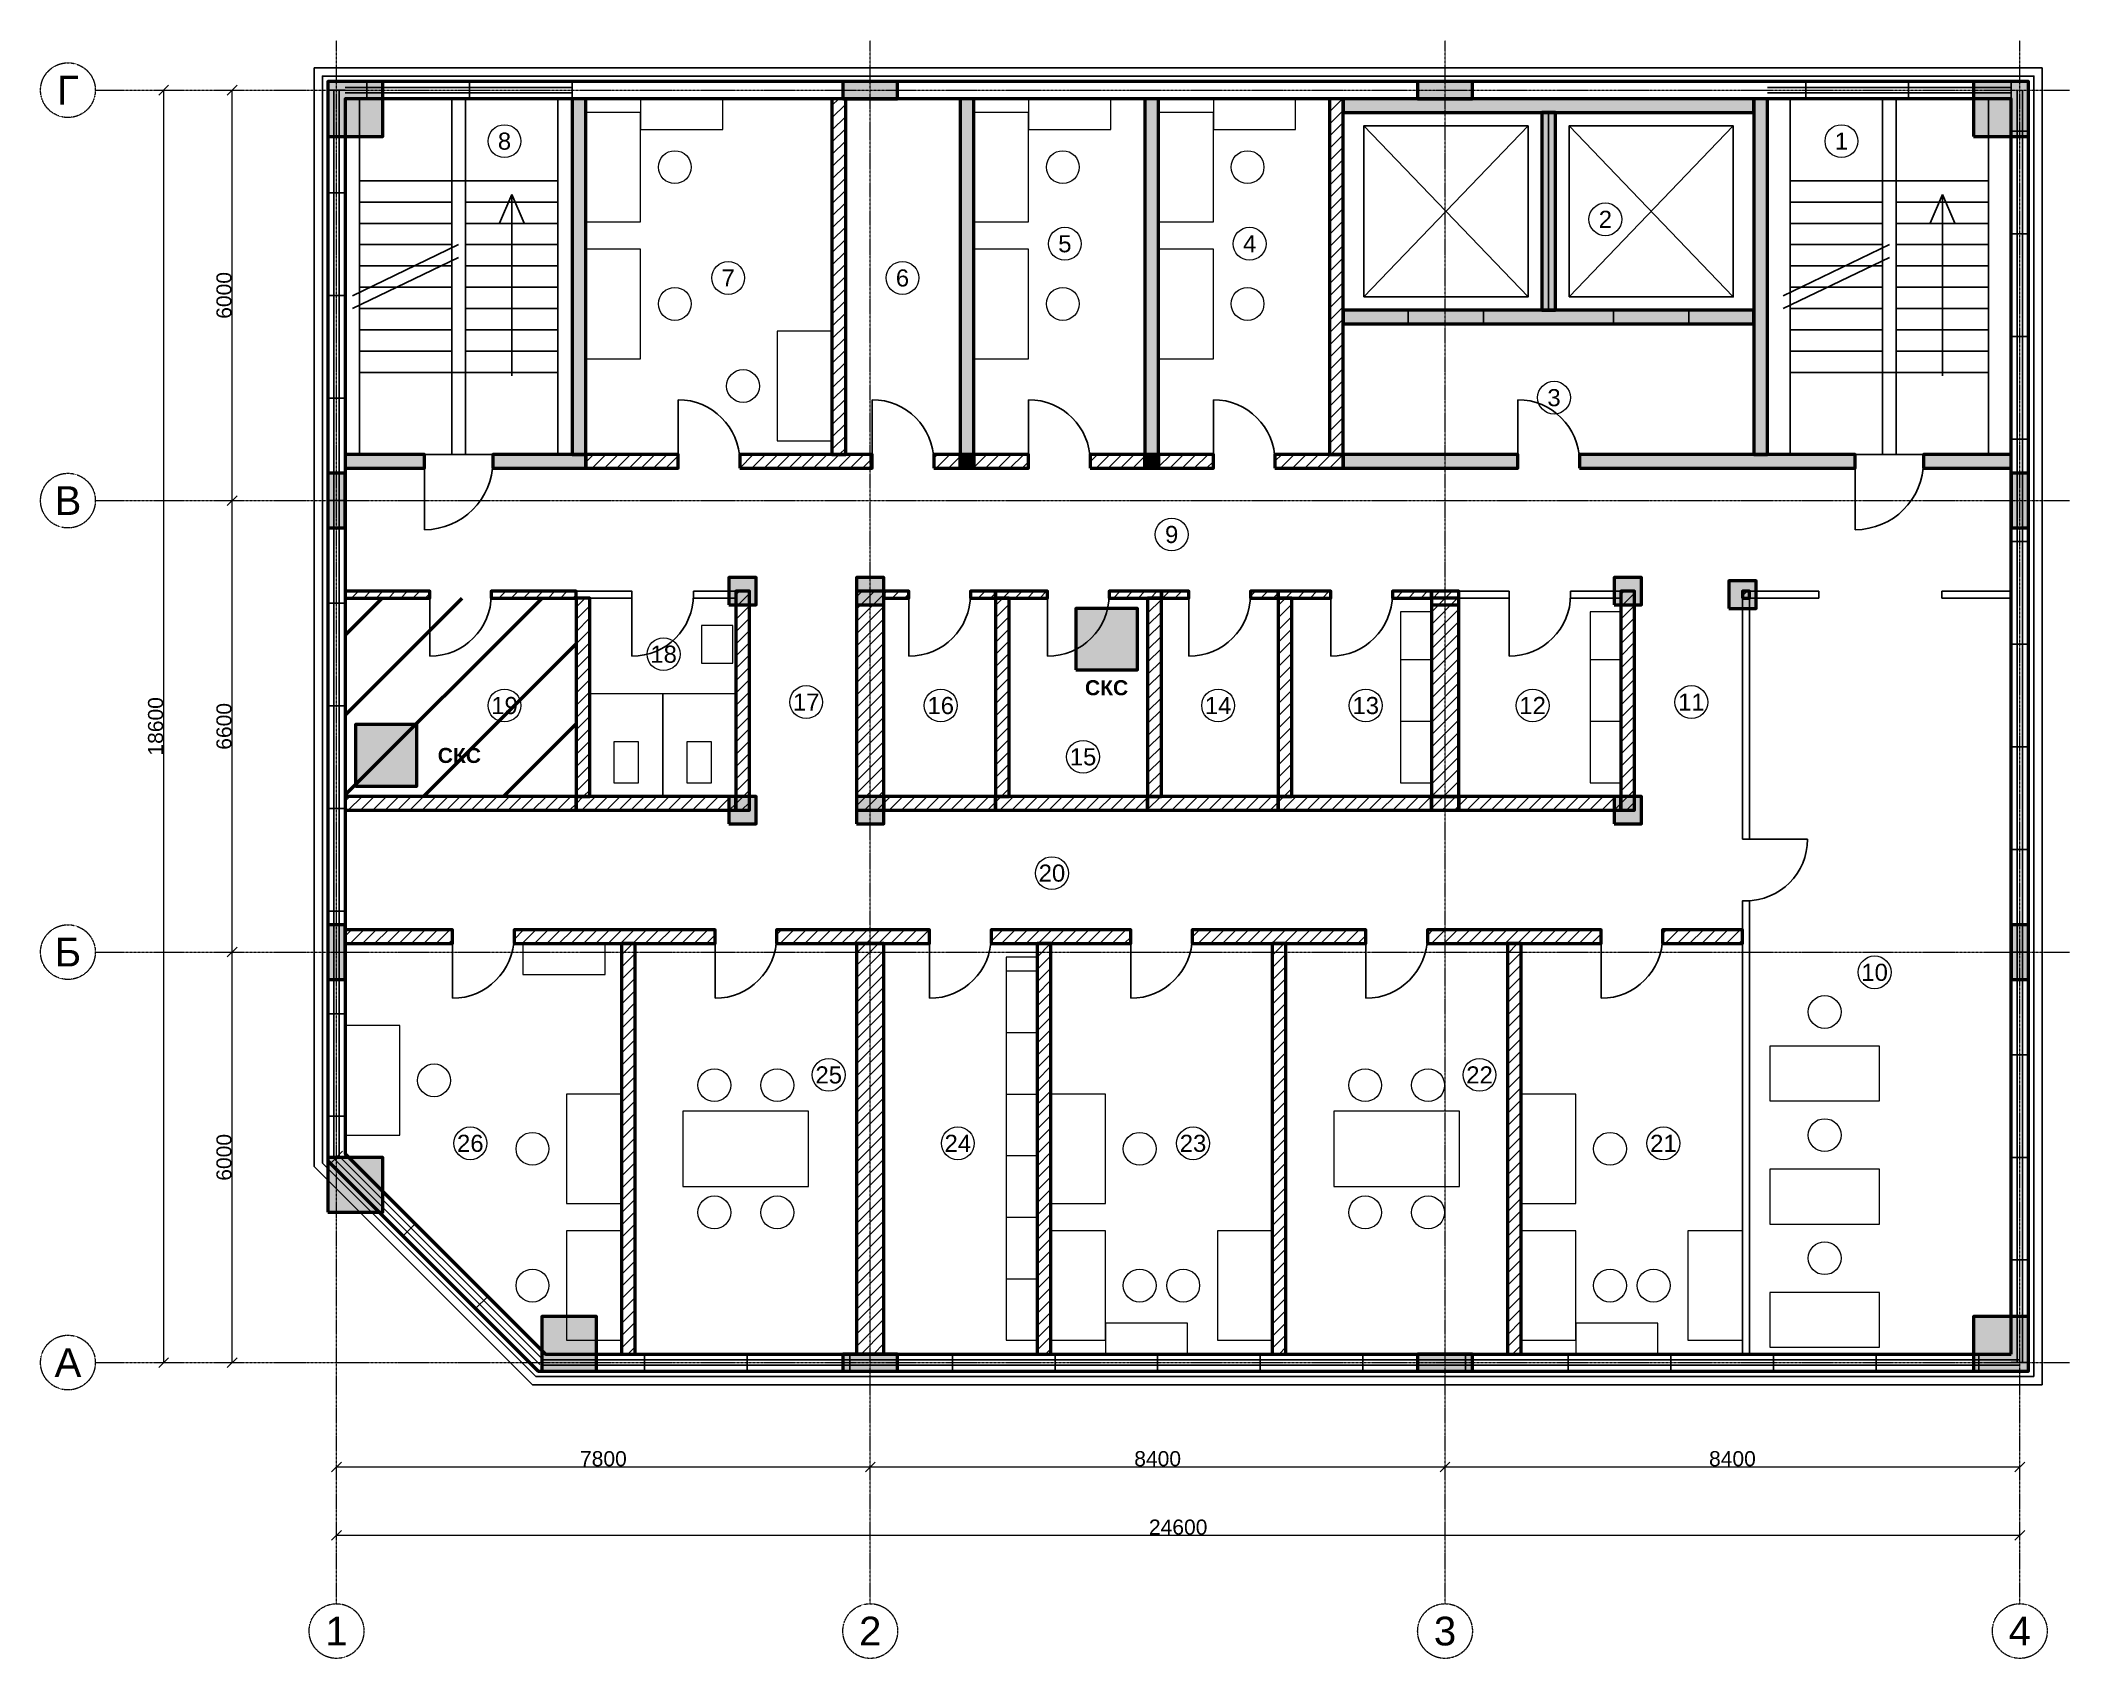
# Model space of a CAD drawing. Header units: millimetres. Extents: x -4325 to 25325, y -4325 to 19325.
import ezdxf
from ezdxf.enums import TextEntityAlignment as Align

# ---------------------------------------------------------------- set-up
doc = ezdxf.new("R2010")
doc.units = ezdxf.units.MM
doc.linetypes.add('CENTER2', pattern=[2.541, 1.587, -0.318, 0.318, -0.318])
for name, color, linetype, lineweight in [('A-ANNO-ROOM', 7, 'CONTINUOUS', 18), ('A-DIMS', 8, 'CONTINUOUS', 13), ('A-DOOR', 3, 'CONTINUOUS', 25), ('A-ELEV', 7, 'CONTINUOUS', 25), ('A-FACADE-PANEL', 8, 'CONTINUOUS', 25), ('A-FURN', 8, 'CONTINUOUS', 18), ('A-GLAZ-RIBBON', 5, 'CONTINUOUS', 25), ('A-GRID', 8, 'CENTER2', 13), ('A-HATCH', 9, 'CONTINUOUS', 9), ('A-OUTLINE', 7, 'CONTINUOUS', 50), ('A-SANI', 8, 'CONTINUOUS', 18), ('A-STAIR', 7, 'CONTINUOUS', 25), ('A-WALL-BLOCK', 9, 'CONTINUOUS', 50), ('A-WALL-GLASS', 4, 'CONTINUOUS', 25), ('A-WALL-RC', 7, 'CONTINUOUS', 50), ('E-SCS-RISER', 1, 'CONTINUOUS', 50), ('E-SERVER-ROOM', 1, 'CONTINUOUS', 50)]:
    doc.layers.add(name, color=color, linetype=linetype, lineweight=lineweight)
doc.styles.add('Arial-Bold', font='arialbd.ttf')
doc.styles.get("Standard").update_dxf_attribs({"font": 'arial.ttf'})

msp = doc.modelspace()

# ---------------------------------------------------------------- hatches: boundary and pattern name
at = {"layer": 'A-HATCH'}
h = msp.add_hatch(dxfattribs=at)
h.set_pattern_fill('ANSI31', scale=40)
h.paths.add_polyline_path([(7241, 13275), (7441, 13275), (7441, 18475), (7441, 18475), (7241, 18475), (7241, 18475)])
h = msp.add_hatch(dxfattribs=at)
h.set_pattern_fill('ANSI31', scale=40)
h.paths.add_polyline_path([(14513, 13275), (14713, 13275), (14713, 18475), (14713, 18475), (14513, 18475), (14513, 18475)])
h = msp.add_hatch(dxfattribs=at)
h.set_pattern_fill('ANSI31', scale=40)
h.paths.add_polyline_path([(3644, 13075), (4992, 13075), (4992, 13275), (3644, 13275)])
h = msp.add_hatch(dxfattribs=at)
h.set_pattern_fill('ANSI31', scale=40)
h.paths.add_polyline_path([(5892, 13075), (7828, 13075), (7828, 13275), (5892, 13275)])
h = msp.add_hatch(dxfattribs=at)
h.set_pattern_fill('ANSI31', scale=40)
h.paths.add_polyline_path([(8728, 13075), (9114, 13075), (9114, 13275), (8728, 13275)])
h = msp.add_hatch(dxfattribs=at)
h.set_pattern_fill('ANSI31', scale=40)
h.paths.add_polyline_path([(9314, 13075), (10114, 13075), (10114, 13275), (9314, 13275)])
h = msp.add_hatch(dxfattribs=at)
h.set_pattern_fill('ANSI31', scale=40)
h.paths.add_polyline_path([(11014, 13075), (11814, 13075), (11814, 13275), (11014, 13275)])
h = msp.add_hatch(dxfattribs=at)
h.set_pattern_fill('ANSI31', scale=40)
h.paths.add_polyline_path([(12014, 13075), (12814, 13075), (12814, 13275), (12014, 13275)])
h = msp.add_hatch(dxfattribs=at)
h.set_pattern_fill('ANSI31', scale=40)
h.paths.add_polyline_path([(13714, 13075), (14713, 13075), (14713, 13275), (13714, 13275)])
h = msp.add_hatch(dxfattribs=at)
h.set_pattern_fill('ANSI31', scale=40)
h.paths.add_polyline_path([(125, 11175), (125, 11175), (1362, 11175), (1362, 11275), (125, 11275), (125, 11275)])
h = msp.add_hatch(dxfattribs=at)
h.set_pattern_fill('ANSI31', scale=40)
h.paths.add_polyline_path([(2262, 11175), (3500, 11175), (3500, 11275), (2262, 11275)])
h = msp.add_hatch(dxfattribs=at)
h.set_pattern_fill('ANSI31', scale=40)
h.paths.add_polyline_path([(5834, 8075), (6034, 8075), (6034, 11275), (5834, 11275)])
h = msp.add_hatch(dxfattribs=at)
h.set_pattern_fill('ANSI31', scale=40)
h.paths.add_polyline_path([(7600, 8075), (8000, 8075), (8000, 11275), (7600, 11275)])
h = msp.add_hatch(dxfattribs=at)
h.set_pattern_fill('ANSI31', scale=40)
h.paths.add_polyline_path([(8000, 11175), (8365, 11175), (8365, 11275), (8000, 11275)])
h = msp.add_hatch(dxfattribs=at)
h.set_pattern_fill('ANSI31', scale=40)
h.paths.add_polyline_path([(9265, 11175), (9630, 11175), (9630, 11275), (9265, 11275)])
h = msp.add_hatch(dxfattribs=at)
h.set_pattern_fill('ANSI31', scale=40)
h.paths.add_polyline_path([(9630, 11175), (10392, 11175), (10392, 11275), (9630, 11275)])
h = msp.add_hatch(dxfattribs=at)
h.set_pattern_fill('ANSI31', scale=40)
h.paths.add_polyline_path([(11292, 11175), (12054, 11175), (12054, 11275), (11292, 11275)])
h = msp.add_hatch(dxfattribs=at)
h.set_pattern_fill('ANSI31', scale=40)
h.paths.add_polyline_path([(12054, 11175), (12458, 11175), (12458, 11275), (12054, 11275)])
h = msp.add_hatch(dxfattribs=at)
h.set_pattern_fill('ANSI31', scale=40)
h.paths.add_polyline_path([(13358, 11175), (13761, 11175), (13761, 11275), (13358, 11275)])
h = msp.add_hatch(dxfattribs=at)
h.set_pattern_fill('ANSI31', scale=40)
h.paths.add_polyline_path([(13761, 11175), (14530, 11175), (14530, 11275), (13761, 11275)])
h = msp.add_hatch(dxfattribs=at)
h.set_pattern_fill('ANSI31', scale=40)
h.paths.add_polyline_path([(15430, 11175), (16000, 11175), (16000, 11275), (15430, 11275)])
h = msp.add_hatch(dxfattribs=at)
h.set_pattern_fill('ANSI31', scale=40)
h.paths.add_polyline_path([(16000, 11075), (16400, 11075), (16400, 11275), (16000, 11275)])
h = msp.add_hatch(dxfattribs=at)
h.set_pattern_fill('ANSI31', scale=40)
h.paths.add_polyline_path([(18770, 8075), (18970, 8075), (18970, 11275), (18770, 11275)])
h = msp.add_hatch(dxfattribs=at)
h.set_pattern_fill('ANSI31', scale=40)
h.paths.add_polyline_path([(20548, 11175), (20648, 11175), (20648, 11275), (20548, 11275)])
h = msp.add_hatch(dxfattribs=at)
h.set_pattern_fill('ANSI31', scale=40)
h.paths.add_polyline_path([(3500, 8275), (3700, 8275), (3700, 11175), (3500, 11175)])
h = msp.add_hatch(dxfattribs=at)
h.set_pattern_fill('ANSI31', scale=40)
h.paths.add_polyline_path([(9630, 8275), (9830, 8275), (9830, 11175), (9630, 11175)])
h = msp.add_hatch(dxfattribs=at)
h.set_pattern_fill('ANSI31', scale=40)
h.paths.add_polyline_path([(11854, 8275), (12054, 8275), (12054, 11175), (11854, 11175)])
h = msp.add_hatch(dxfattribs=at)
h.set_pattern_fill('ANSI31', scale=40)
h.paths.add_polyline_path([(13761, 8275), (13961, 8275), (13961, 11175), (13761, 11175)])
h = msp.add_hatch(dxfattribs=at)
h.set_pattern_fill('ANSI31', scale=40)
h.paths.add_polyline_path([(16000, 8275), (16400, 8275), (16400, 11175), (16000, 11175)])
h = msp.add_hatch(dxfattribs=at)
h.set_pattern_fill('ANSI31', scale=40)
h.paths.add_polyline_path([(125, 8075), (125, 8075), (3500, 8075), (3500, 8275), (125, 8275), (125, 8275)])
h = msp.add_hatch(dxfattribs=at)
h.set_pattern_fill('ANSI31', scale=40)
h.paths.add_polyline_path([(3500, 8075), (5834, 8075), (5834, 8275), (3500, 8275)])
h = msp.add_hatch(dxfattribs=at)
h.set_pattern_fill('ANSI31', scale=40)
h.paths.add_polyline_path([(8000, 8075), (9630, 8075), (9630, 8275), (8000, 8275)])
h = msp.add_hatch(dxfattribs=at)
h.set_pattern_fill('ANSI31', scale=40)
h.paths.add_polyline_path([(9630, 8075), (11854, 8075), (11854, 8275), (9630, 8275)])
h = msp.add_hatch(dxfattribs=at)
h.set_pattern_fill('ANSI31', scale=40)
h.paths.add_polyline_path([(11854, 8075), (13761, 8075), (13761, 8275), (11854, 8275)])
h = msp.add_hatch(dxfattribs=at)
h.set_pattern_fill('ANSI31', scale=40)
h.paths.add_polyline_path([(13761, 8075), (16000, 8075), (16000, 8275), (13761, 8275)])
h = msp.add_hatch(dxfattribs=at)
h.set_pattern_fill('ANSI31', scale=40)
h.paths.add_polyline_path([(16000, 8075), (16400, 8075), (16400, 8275), (16000, 8275)])
h = msp.add_hatch(dxfattribs=at)
h.set_pattern_fill('ANSI31', scale=40)
h.paths.add_polyline_path([(16400, 8075), (18770, 8075), (18770, 8275), (16400, 8275)])
h = msp.add_hatch(dxfattribs=at)
h.set_pattern_fill('ANSI31', scale=40)
h.paths.add_polyline_path([(125, 6125), (125, 6125), (1694, 6125), (1694, 6325), (125, 6325), (125, 6325)])
h = msp.add_hatch(dxfattribs=at)
h.set_pattern_fill('ANSI31', scale=40)
h.paths.add_polyline_path([(2594, 6125), (5532, 6125), (5532, 6325), (2594, 6325)])
h = msp.add_hatch(dxfattribs=at)
h.set_pattern_fill('ANSI31', scale=40)
h.paths.add_polyline_path([(6432, 6125), (8668, 6125), (8668, 6325), (6432, 6325)])
h = msp.add_hatch(dxfattribs=at)
h.set_pattern_fill('ANSI31', scale=40)
h.paths.add_polyline_path([(9568, 6125), (11606, 6125), (11606, 6325), (9568, 6325)])
h = msp.add_hatch(dxfattribs=at)
h.set_pattern_fill('ANSI31', scale=40)
h.paths.add_polyline_path([(12506, 6125), (15042, 6125), (15042, 6325), (12506, 6325)])
h = msp.add_hatch(dxfattribs=at)
h.set_pattern_fill('ANSI31', scale=40)
h.paths.add_polyline_path([(15942, 6125), (18480, 6125), (18480, 6325), (15942, 6325)])
h = msp.add_hatch(dxfattribs=at)
h.set_pattern_fill('ANSI31', scale=40)
h.paths.add_polyline_path([(19380, 6125), (20548, 6125), (20548, 6325), (19380, 6325)])
h = msp.add_hatch(dxfattribs=at)
h.set_pattern_fill('ANSI31', scale=40)
h.paths.add_polyline_path([(4163, 125), (4363, 125), (4363, 125), (4363, 6125), (4163, 6125), (4163, 125)])
h = msp.add_hatch(dxfattribs=at)
h.set_pattern_fill('ANSI31', scale=40)
h.paths.add_polyline_path([(7600, 125), (8000, 125), (8000, 125), (8000, 6125), (7600, 6125), (7600, 125)])
h = msp.add_hatch(dxfattribs=at)
h.set_pattern_fill('ANSI31', scale=40)
h.paths.add_polyline_path([(10237, 125), (10437, 125), (10437, 125), (10437, 6125), (10237, 6125), (10237, 125)])
h = msp.add_hatch(dxfattribs=at)
h.set_pattern_fill('ANSI31', scale=40)
h.paths.add_polyline_path([(13674, 125), (13874, 125), (13874, 125), (13874, 6125), (13674, 6125), (13674, 125)])
h = msp.add_hatch(dxfattribs=at)
h.set_pattern_fill('ANSI31', scale=40)
h.paths.add_polyline_path([(17111, 125), (17311, 125), (17311, 125), (17311, 6125), (17111, 6125), (17111, 125)])
at = {"layer": 'A-WALL-RC'}
h = msp.add_hatch(color=7, dxfattribs=at)
h.dxf.hatch_style = 1
h.paths.add_polyline_path([(-125, 17925), (675, 17925), (675, 18725), (-125, 18725)])
h = msp.add_hatch(color=7, dxfattribs=at)
h.dxf.hatch_style = 1
h.paths.add_polyline_path([(7400, 18475), (8200, 18475), (8200, 18725), (7400, 18725)])
h = msp.add_hatch(color=7, dxfattribs=at)
h.dxf.hatch_style = 1
h.paths.add_polyline_path([(15800, 18475), (16600, 18475), (16600, 18725), (15800, 18725)])
h = msp.add_hatch(color=7, dxfattribs=at)
h.dxf.hatch_style = 1
h.paths.add_polyline_path([(23925, 17925), (24725, 17925), (24725, 18725), (23925, 18725)])
h = msp.add_hatch(color=7, dxfattribs=at)
h.dxf.hatch_style = 1
h.paths.add_polyline_path([(3444, 13275), (3644, 13275), (3644, 18475), (3644, 18475), (3444, 18475), (3444, 18475)])
h = msp.add_hatch(color=7, dxfattribs=at)
h.dxf.hatch_style = 1
h.paths.add_polyline_path([(9114, 13275), (9314, 13275), (9314, 18475), (9314, 18475), (9114, 18475), (9114, 18475)])
h = msp.add_hatch(color=7, dxfattribs=at)
h.dxf.hatch_style = 1
h.paths.add_polyline_path([(11814, 13275), (12014, 13275), (12014, 18475), (12014, 18475), (11814, 18475), (11814, 18475)])
h = msp.add_hatch(color=7, dxfattribs=at)
h.dxf.hatch_style = 1
h.paths.add_polyline_path([(14713, 18275), (20713, 18275), (20713, 18475), (20713, 18475), (14713, 18475), (14713, 18475)])
h = msp.add_hatch(color=7, dxfattribs=at)
h.dxf.hatch_style = 1
h.paths.add_polyline_path([(20713, 13275), (20913, 13275), (20913, 18475), (20913, 18475), (20713, 18475), (20713, 18475)])
h = msp.add_hatch(color=7, dxfattribs=at)
h.dxf.hatch_style = 1
h.paths.add_polyline_path([(17613, 15382), (17813, 15382), (17813, 18275), (17613, 18275)])
h = msp.add_hatch(color=7, dxfattribs=at)
h.dxf.hatch_style = 1
h.paths.add_polyline_path([(14713, 15182), (20713, 15182), (20713, 15382), (14713, 15382)])
h = msp.add_hatch(color=7, dxfattribs=at)
h.dxf.hatch_style = 1
h.paths.add_polyline_path([(125, 13075), (125, 13075), (1284, 13075), (1284, 13275), (125, 13275), (125, 13275)])
h = msp.add_hatch(color=7, dxfattribs=at)
h.dxf.hatch_style = 1
h.paths.add_polyline_path([(2284, 13075), (3644, 13075), (3644, 13275), (2284, 13275)])
h = msp.add_hatch(color=7, dxfattribs=at)
h.dxf.hatch_style = 1
h.paths.add_polyline_path([(9114, 13075), (9314, 13075), (9314, 13275), (9114, 13275)])
h = msp.add_hatch(color=7, dxfattribs=at)
h.dxf.hatch_style = 1
h.paths.add_polyline_path([(11814, 13075), (12014, 13075), (12014, 13275), (11814, 13275)])
h = msp.add_hatch(color=7, dxfattribs=at)
h.dxf.hatch_style = 1
h.paths.add_polyline_path([(14713, 13075), (17263, 13075), (17263, 13275), (14713, 13275)])
h = msp.add_hatch(color=7, dxfattribs=at)
h.dxf.hatch_style = 1
h.paths.add_polyline_path([(18163, 13075), (22194, 13075), (22194, 13275), (18163, 13275)])
h = msp.add_hatch(color=7, dxfattribs=at)
h.dxf.hatch_style = 1
h.paths.add_polyline_path([(23194, 13075), (24475, 13075), (24475, 13075), (24475, 13275), (24475, 13275), (23194, 13275)])
h = msp.add_hatch(color=7, dxfattribs=at)
h.dxf.hatch_style = 1
h.paths.add_polyline_path([(-125, 12200), (125, 12200), (125, 13000), (-125, 13000)])
h = msp.add_hatch(color=7, dxfattribs=at)
h.dxf.hatch_style = 1
h.paths.add_polyline_path([(24475, 12200), (24725, 12200), (24725, 13000), (24475, 13000)])
h = msp.add_hatch(color=7, dxfattribs=at)
h.dxf.hatch_style = 1
h.paths.add_polyline_path([(5734, 11075), (6134, 11075), (6134, 11475), (5734, 11475)])
h = msp.add_hatch(color=7, dxfattribs=at)
h.dxf.hatch_style = 1
h.paths.add_polyline_path([(7600, 11075), (8000, 11075), (8000, 11475), (7600, 11475)])
h = msp.add_hatch(color=7, dxfattribs=at)
h.dxf.hatch_style = 1
h.paths.add_polyline_path([(18670, 11075), (19070, 11075), (19070, 11475), (18670, 11475)])
h = msp.add_hatch(color=7, dxfattribs=at)
h.dxf.hatch_style = 1
h.paths.add_polyline_path([(20348, 11025), (20748, 11025), (20748, 11425), (20348, 11425)])
h = msp.add_hatch(color=7, dxfattribs=at)
h.dxf.hatch_style = 1
h.paths.add_polyline_path([(5734, 7875), (6134, 7875), (6134, 8275), (5734, 8275)])
h = msp.add_hatch(color=7, dxfattribs=at)
h.dxf.hatch_style = 1
h.paths.add_polyline_path([(7600, 7875), (8000, 7875), (8000, 8275), (7600, 8275)])
h = msp.add_hatch(color=7, dxfattribs=at)
h.dxf.hatch_style = 1
h.paths.add_polyline_path([(18670, 7875), (19070, 7875), (19070, 8275), (18670, 8275)])
h = msp.add_hatch(color=7, dxfattribs=at)
h.dxf.hatch_style = 1
h.paths.add_polyline_path([(-125, 5600), (125, 5600), (125, 6400), (-125, 6400)])
h = msp.add_hatch(color=7, dxfattribs=at)
h.dxf.hatch_style = 1
h.paths.add_polyline_path([(24475, 5600), (24725, 5600), (24725, 6400), (24475, 6400)])
h = msp.add_hatch(color=7, dxfattribs=at)
h.dxf.hatch_style = 1
h.paths.add_polyline_path([(-125, 2200), (675, 2200), (675, 3000), (-125, 3000)])
h = msp.add_hatch(color=7, dxfattribs=at)
h.dxf.hatch_style = 1
h.paths.add_polyline_path([(3000, -125), (3800, -125), (3800, 675), (3000, 675)])
h = msp.add_hatch(color=7, dxfattribs=at)
h.dxf.hatch_style = 1
h.paths.add_polyline_path([(23925, -125), (24725, -125), (24725, 675), (23925, 675)])
h = msp.add_hatch(color=7, dxfattribs=at)
h.dxf.hatch_style = 1
h.paths.add_polyline_path([(7400, -125), (8200, -125), (8200, 125), (7400, 125)])
h = msp.add_hatch(color=7, dxfattribs=at)
h.dxf.hatch_style = 1
h.paths.add_polyline_path([(15800, -125), (16600, -125), (16600, 125), (15800, 125)])
at = {"layer": 'E-SCS-RISER'}
h = msp.add_hatch(color=7, dxfattribs=at)
h.dxf.hatch_style = 1
h.paths.add_polyline_path([(10804, 10125), (11704, 10125), (11704, 11025), (10804, 11025)])
h = msp.add_hatch(color=7, dxfattribs=at)
h.dxf.hatch_style = 1
h.paths.add_polyline_path([(275, 8425), (1175, 8425), (1175, 9325), (275, 9325)])
at = {"layer": 'E-SERVER-ROOM'}
h = msp.add_hatch(dxfattribs=at)
h.set_pattern_fill('ANSI31', scale=260)
h.paths.add_polyline_path([(125, 8275), (3500, 8275), (3500, 11175), (125, 11175)])

# ---------------------------------------------------------------- linework, layer by layer
at = {"layer": 'A-ANNO-ROOM'}
for centre in [(2455, 17855), (21993, 17855), (18543, 16712), (10644, 16355), (13344, 16355), (5724, 15855), (8271, 15855), (17793, 14105), (12205, 12105), (4780, 10355), (2455, 9605), (6864, 9655), (8830, 9605), (12884, 9605), (15041, 9605), (17480, 9605), (19800, 9655), (10910, 8855), (10455, 7155), (22478, 5705), (7193, 4205), (16704, 4205), (1955, 3205), (9080, 3205), (12517, 3205), (19391, 3205)]:
    msp.add_circle(centre, 240, dxfattribs=at)
at = {"layer": 'A-DIMS'}
for p, q in [((-2596, 18529), (-2454, 18671)), ((-2525, 0), (-2525, 18600)), ((-1596, 18529), (-1454, 18671)), ((-1525, 12600), (-1525, 18600)), ((-1596, 12529), (-1454, 12671)), ((-1596, 12529), (-1454, 12671)), ((-1525, 6000), (-1525, 12600)), ((-1596, 5929), (-1454, 6071)), ((-1596, 5929), (-1454, 6071)), ((-1525, 0), (-1525, 6000)), ((-2596, -71), (-2454, 71)), ((-1596, -71), (-1454, 71)), ((-71, -1596), (71, -1454)), ((7729, -1596), (7871, -1454)), ((7729, -1596), (7871, -1454)), ((16129, -1596), (16271, -1454)), ((16129, -1596), (16271, -1454)), ((24529, -1596), (24671, -1454)), ((0, -1525), (7800, -1525)), ((7800, -1525), (16200, -1525)), ((16200, -1525), (24600, -1525)), ((-71, -2596), (71, -2454)), ((0, -2525), (24600, -2525)), ((24529, -2596), (24671, -2454))]:
    msp.add_line(p, q, dxfattribs=at)
at = {"layer": 'A-DOOR'}
for p, q in [((15663, 15182), (15663, 15382)), ((16763, 15182), (16763, 15382)), ((18663, 15182), (18663, 15382)), ((19763, 15182), (19763, 15382)), ((4992, 13175), (4992, 14075)), ((7828, 13175), (7828, 14075)), ((10114, 13175), (10114, 14075)), ((12814, 13175), (12814, 14075)), ((17263, 13175), (17263, 14075)), ((1284, 13075), (1284, 13275)), ((1284, 13175), (1284, 12175)), ((2284, 13075), (2284, 13275)), ((4992, 13075), (4992, 13275)), ((5892, 13075), (5892, 13275)), ((7828, 13075), (7828, 13275)), ((8728, 13075), (8728, 13275)), ((10114, 13075), (10114, 13275)), ((11014, 13075), (11014, 13275)), ((12814, 13075), (12814, 13275)), ((13714, 13075), (13714, 13275)), ((17263, 13075), (17263, 13275)), ((18163, 13075), (18163, 13275)), ((22194, 13075), (22194, 13275)), ((22194, 13175), (22194, 12175)), ((23194, 13075), (23194, 13275)), ((1362, 11175), (1362, 11275)), ((2262, 11175), (2262, 11275)), ((4317, 11175), (4317, 11275)), ((5217, 11175), (5217, 11275)), ((8365, 11175), (8365, 11275)), ((9265, 11175), (9265, 11275)), ((10392, 11175), (10392, 11275)), ((11292, 11175), (11292, 11275)), ((12458, 11175), (12458, 11275)), ((13358, 11175), (13358, 11275)), ((14530, 11175), (14530, 11275)), ((15430, 11175), (15430, 11275)), ((17135, 11175), (17135, 11275)), ((18035, 11175), (18035, 11275)), ((21662, 11175), (21662, 11275)), ((23462, 11175), (23462, 11275)), ((1362, 11225), (1362, 10325)), ((4317, 11225), (4317, 10325)), ((8365, 11225), (8365, 10325)), ((10392, 11225), (10392, 10325)), ((12458, 11225), (12458, 10325)), ((14530, 11225), (14530, 10325)), ((17135, 11225), (17135, 10325)), ((20548, 7650), (20648, 7650)), ((20598, 7650), (21498, 7650)), ((20548, 6750), (20648, 6750)), ((1694, 6125), (1694, 6325)), ((2594, 6125), (2594, 6325)), ((5532, 6125), (5532, 6325)), ((6432, 6125), (6432, 6325)), ((8668, 6125), (8668, 6325)), ((9568, 6125), (9568, 6325)), ((11606, 6125), (11606, 6325)), ((12506, 6125), (12506, 6325)), ((15042, 6125), (15042, 6325)), ((15942, 6125), (15942, 6325)), ((18480, 6125), (18480, 6325)), ((19380, 6125), (19380, 6325)), ((1694, 6225), (1694, 5325)), ((5532, 6225), (5532, 5325)), ((8668, 6225), (8668, 5325)), ((11606, 6225), (11606, 5325)), ((15042, 6225), (15042, 5325)), ((18480, 6225), (18480, 5325))]:
    msp.add_line(p, q, dxfattribs=at)
for centre, radius, start, end in [((4992, 13175), 900, 0, 90), ((7828, 13175), 900, 0, 90), ((10114, 13175), 900, 0, 90), ((12814, 13175), 900, 0, 90), ((17263, 13175), 900, 0, 90), ((1284, 13175), 1000, -90, 0), ((22194, 13175), 1000, -90, 0), ((1362, 11225), 900, -90, 0), ((4317, 11225), 900, -90, 0), ((8365, 11225), 900, -90, 0), ((10392, 11225), 900, -90, 0), ((12458, 11225), 900, -90, 0), ((14530, 11225), 900, -90, 0), ((17135, 11225), 900, -90, 0), ((20598, 7650), 900, -90, 0), ((1694, 6225), 900, -90, 0), ((5532, 6225), 900, -90, 0), ((8668, 6225), 900, -90, 0), ((11606, 6225), 900, -90, 0), ((15042, 6225), 900, -90, 0), ((18480, 6225), 900, -90, 0)]:
    msp.add_arc(centre, radius, start, end, dxfattribs=at)
at = {"layer": 'A-ELEV'}
for p, q in [((17713, 15382), (17713, 18275)), ((15013, 15578), (17413, 18078)), ((15013, 18078), (17413, 15578)), ((18013, 15578), (20413, 18078)), ((18013, 18078), (20413, 15578))]:
    msp.add_line(p, q, dxfattribs=at)
for points in [[(15013, 15578), (17413, 15578), (17413, 18078), (15013, 18078)], [(18013, 15578), (20413, 15578), (20413, 18078), (18013, 18078)]]:
    msp.add_lwpolyline(points, close=True, dxfattribs=at)
at = {"layer": 'A-FACADE-PANEL'}
for points in [[(24925, -325), (24925, 18925), (-325, 18925), (-325, 2865), (2865, -325)], [(24805, -205), (24805, 18805), (-205, 18805), (-205, 2915), (2915, -205)]]:
    msp.add_lwpolyline(points, close=True, dxfattribs=at)
at = {"layer": 'A-FURN'}
for p, q in [((15550, 10275), (16000, 10275)), ((18320, 10275), (18770, 10275)), ((15550, 9375), (16000, 9375)), ((18320, 9375), (18770, 9375)), ((9787, 5725), (10237, 5725)), ((9787, 4825), (10237, 4825)), ((9787, 3925), (10237, 3925)), ((9787, 3025), (10237, 3025)), ((9787, 2125), (10237, 2125)), ((9787, 1225), (10237, 1225))]:
    msp.add_line(p, q, dxfattribs=at)
for points in [[(4444, 18025), (5644, 18025), (5644, 18475), (4444, 18475)], [(10114, 18025), (11314, 18025), (11314, 18475), (10114, 18475)], [(12814, 18025), (14014, 18025), (14014, 18475), (12814, 18475)], [(3644, 16675), (4444, 16675), (4444, 18275), (3644, 18275)], [(9314, 16675), (10114, 16675), (10114, 18275), (9314, 18275)], [(12014, 16675), (12814, 16675), (12814, 18275), (12014, 18275)], [(3644, 14675), (4444, 14675), (4444, 16275), (3644, 16275)], [(9314, 14675), (10114, 14675), (10114, 16275), (9314, 16275)], [(12014, 14675), (12814, 14675), (12814, 16275), (12014, 16275)], [(6441, 13475), (7241, 13475), (7241, 15075), (6441, 15075)], [(15550, 8475), (16000, 8475), (16000, 10975), (15550, 10975)], [(18320, 8475), (18770, 8475), (18770, 10975), (18320, 10975)], [(2725, 5675), (3925, 5675), (3925, 6125), (2725, 6125)], [(9787, 325), (10237, 325), (10237, 5925), (9787, 5925)], [(125, 3325), (925, 3325), (925, 4925), (125, 4925)], [(20948, 3825), (22548, 3825), (22548, 4625), (20948, 4625)], [(3363, 2325), (4163, 2325), (4163, 3925), (3363, 3925)], [(10437, 2325), (11237, 2325), (11237, 3925), (10437, 3925)], [(17311, 2325), (18111, 2325), (18111, 3925), (17311, 3925)], [(5063, 2575), (6900, 2575), (6900, 3675), (5063, 3675)], [(14574, 2575), (16411, 2575), (16411, 3675), (14574, 3675)], [(20948, 2025), (22548, 2025), (22548, 2825), (20948, 2825)], [(3363, 325), (4163, 325), (4163, 1925), (3363, 1925)], [(10437, 325), (11237, 325), (11237, 1925), (10437, 1925)], [(12874, 325), (13674, 325), (13674, 1925), (12874, 1925)], [(17311, 325), (18111, 325), (18111, 1925), (17311, 1925)], [(19748, 325), (20548, 325), (20548, 1925), (19748, 1925)], [(20948, 225), (22548, 225), (22548, 1025), (20948, 1025)], [(11237, 125), (12437, 125), (12437, 575), (11237, 575)], [(18111, 125), (19311, 125), (19311, 575), (18111, 575)]]:
    msp.add_lwpolyline(points, close=True, dxfattribs=at)
for centre in [(4944, 17475), (10614, 17475), (13314, 17475), (4944, 15475), (10614, 15475), (13314, 15475), (5941, 14275), (21748, 5125), (1425, 4125), (5522, 4055), (6441, 4055), (15033, 4055), (15952, 4055), (21748, 3325), (2863, 3125), (11737, 3125), (18611, 3125), (5522, 2195), (6441, 2195), (15033, 2195), (15952, 2195), (21748, 1525), (2863, 1125), (11737, 1125), (12374, 1125), (18611, 1125), (19248, 1125)]:
    msp.add_circle(centre, 240, dxfattribs=at)
at = {"layer": 'A-GLAZ-RIBBON'}
for p, q in [((444, 18475), (444, 18725)), ((1944, 18475), (1944, 18725)), ((3444, 18475), (3444, 18725)), ((21475, 18475), (21475, 18725)), ((22975, 18475), (22975, 18725)), ((24475, 18475), (24475, 18725)), ((125, 18600), (-125, 18600)), ((-40, 18600), (-40, 3000)), ((40, 18600), (40, 3000)), ((3444, 18640), (125, 18640)), ((3444, 18560), (125, 18560)), ((24475, 18640), (20913, 18640)), ((24475, 18560), (20913, 18560)), ((24560, 0), (24560, 18600)), ((24640, 0), (24640, 18600)), ((24475, 18000), (24725, 18000)), ((125, 17100), (-125, 17100)), ((24475, 16500), (24725, 16500)), ((125, 15600), (-125, 15600)), ((24475, 15000), (24725, 15000)), ((125, 14100), (-125, 14100)), ((24475, 13500), (24725, 13500)), ((125, 12600), (-125, 12600)), ((24475, 12000), (24725, 12000)), ((125, 11100), (-125, 11100)), ((24475, 10500), (24725, 10500)), ((125, 9600), (-125, 9600)), ((24475, 9000), (24725, 9000)), ((125, 8100), (-125, 8100)), ((24475, 7500), (24725, 7500)), ((125, 6600), (-125, 6600)), ((24475, 6000), (24725, 6000)), ((125, 5100), (-125, 5100)), ((24475, 4500), (24725, 4500)), ((125, 3600), (-125, 3600)), ((88, 3088), (-88, 2912)), ((-28, 2972), (2972, -28)), ((28, 3028), (3028, 28)), ((24475, 3000), (24725, 3000)), ((1149, 2028), (972, 1851)), ((24475, 1500), (24725, 1500)), ((2210, 967), (2033, 790)), ((3000, 125), (3000, -125)), ((3000, 40), (24600, 40)), ((4500, 125), (4500, -125)), ((6000, 125), (6000, -125)), ((7500, 125), (7500, -125)), ((9000, 125), (9000, -125)), ((10500, 125), (10500, -125)), ((12000, 125), (12000, -125)), ((13500, 125), (13500, -125)), ((15000, 125), (15000, -125)), ((16500, 125), (16500, -125)), ((18000, 125), (18000, -125)), ((19500, 125), (19500, -125)), ((21000, 125), (21000, -125)), ((22500, 125), (22500, -125)), ((24000, 125), (24000, -125)), ((24475, 0), (24725, 0)), ((3000, -40), (24600, -40))]:
    msp.add_line(p, q, dxfattribs=at)
at = {"layer": 'A-GRID'}
for p, q in [((0, -3525), (0, 19325)), ((7800, -3525), (7800, 19325)), ((16200, -3525), (16200, 19325)), ((24600, -3525), (24600, 19325)), ((-3525, 18600), (25325, 18600)), ((-3525, 12600), (25325, 12600)), ((-3525, 6000), (25325, 6000)), ((-3525, 0), (25325, 0))]:
    msp.add_line(p, q, dxfattribs=at)
for centre in [(-3925, 18600), (-3925, 12600), (-3925, 6000), (-3925, 0), (0, -3925), (7800, -3925), (16200, -3925), (24600, -3925)]:
    msp.add_circle(centre, 400, dxfattribs=at)
at = {"layer": 'A-OUTLINE'}
for points in [[(24725, -125), (24725, 18725), (-125, 18725), (-125, 2948), (2948, -125)], [(24475, 125), (24475, 18475), (125, 18475), (125, 3052), (3052, 125)]]:
    msp.add_lwpolyline(points, close=True, dxfattribs=at)
at = {"layer": 'A-SANI'}
for points in [[(5334, 10225), (5794, 10225), (5794, 10775), (5334, 10775)], [(3700, 8275), (4767, 8275), (4767, 9775), (3700, 9775)], [(4767, 8275), (5834, 8275), (5834, 9775), (4767, 9775)], [(4054, 8475), (4414, 8475), (4414, 9075), (4054, 9075)], [(5120, 8475), (5480, 8475), (5480, 9075), (5120, 9075)]]:
    msp.add_lwpolyline(points, close=True, dxfattribs=at)
at = {"layer": 'A-STAIR'}
for p, q in [((334, 17275), (1684, 17275)), ((334, 17275), (3234, 17275)), ((1884, 17275), (3234, 17275)), ((21244, 17275), (22594, 17275)), ((21244, 17275), (24144, 17275)), ((22794, 17275), (24144, 17275)), ((334, 16964), (1684, 16964)), ((1884, 16964), (3234, 16964)), ((2560, 17075), (2380, 16655)), ((2560, 14425), (2560, 17075)), ((2560, 17075), (2740, 16655)), ((21244, 16964), (22594, 16964)), ((22794, 16964), (24144, 16964)), ((23469, 17075), (23289, 16655)), ((23469, 14425), (23469, 17075)), ((23469, 17075), (23649, 16655)), ((334, 16653), (1684, 16653)), ((1884, 16653), (3234, 16653)), ((21244, 16653), (22594, 16653)), ((22794, 16653), (24144, 16653)), ((234, 15595), (1784, 16342)), ((334, 16342), (1684, 16342)), ((1884, 16342), (3234, 16342)), ((21144, 15595), (22694, 16342)), ((21244, 16342), (22594, 16342)), ((22794, 16342), (24144, 16342)), ((234, 15408), (1784, 16155)), ((334, 16031), (1684, 16031)), ((1884, 16031), (3234, 16031)), ((21144, 15408), (22694, 16155)), ((21244, 16031), (22594, 16031)), ((22794, 16031), (24144, 16031)), ((334, 15719), (1684, 15719)), ((1884, 15719), (3234, 15719)), ((21244, 15719), (22594, 15719)), ((22794, 15719), (24144, 15719)), ((334, 15408), (1684, 15408)), ((1884, 15408), (3234, 15408)), ((21244, 15408), (22594, 15408)), ((22794, 15408), (24144, 15408)), ((334, 15097), (1684, 15097)), ((1884, 15097), (3234, 15097)), ((21244, 15097), (22594, 15097)), ((22794, 15097), (24144, 15097)), ((334, 14786), (1684, 14786)), ((1884, 14786), (3234, 14786)), ((21244, 14786), (22594, 14786)), ((22794, 14786), (24144, 14786)), ((334, 14475), (3234, 14475)), ((21244, 14475), (24144, 14475))]:
    msp.add_line(p, q, dxfattribs=at)
for points in [[(334, 13275), (1684, 13275), (1684, 18475), (334, 18475)], [(1684, 13275), (1884, 13275), (1884, 18475), (1684, 18475)], [(1884, 13275), (3234, 13275), (3234, 18475), (1884, 18475)], [(21244, 13275), (22594, 13275), (22594, 18475), (21244, 18475)], [(22594, 13275), (22794, 13275), (22794, 18475), (22594, 18475)], [(22794, 13275), (24144, 13275), (24144, 18475), (22794, 18475)]]:
    msp.add_lwpolyline(points, close=True, dxfattribs=at)
at = {"layer": 'A-WALL-BLOCK'}
for points in [[(7241, 13275), (7441, 13275), (7441, 18475), (7441, 18475), (7241, 18475), (7241, 18475)], [(14513, 13275), (14713, 13275), (14713, 18475), (14713, 18475), (14513, 18475), (14513, 18475)], [(3644, 13075), (4992, 13075), (4992, 13275), (3644, 13275)], [(5892, 13075), (7828, 13075), (7828, 13275), (5892, 13275)], [(8728, 13075), (9114, 13075), (9114, 13275), (8728, 13275)], [(9314, 13075), (10114, 13075), (10114, 13275), (9314, 13275)], [(11014, 13075), (11814, 13075), (11814, 13275), (11014, 13275)], [(12014, 13075), (12814, 13075), (12814, 13275), (12014, 13275)], [(13714, 13075), (14713, 13075), (14713, 13275), (13714, 13275)], [(125, 11175), (125, 11175), (1362, 11175), (1362, 11275), (125, 11275), (125, 11275)], [(2262, 11175), (3500, 11175), (3500, 11275), (2262, 11275)], [(5834, 8075), (6034, 8075), (6034, 11275), (5834, 11275)], [(7600, 8075), (8000, 8075), (8000, 11275), (7600, 11275)], [(8000, 11175), (8365, 11175), (8365, 11275), (8000, 11275)], [(9265, 11175), (9630, 11175), (9630, 11275), (9265, 11275)], [(9630, 11175), (10392, 11175), (10392, 11275), (9630, 11275)], [(11292, 11175), (12054, 11175), (12054, 11275), (11292, 11275)], [(12054, 11175), (12458, 11175), (12458, 11275), (12054, 11275)], [(13358, 11175), (13761, 11175), (13761, 11275), (13358, 11275)], [(13761, 11175), (14530, 11175), (14530, 11275), (13761, 11275)], [(15430, 11175), (16000, 11175), (16000, 11275), (15430, 11275)], [(16000, 11075), (16400, 11075), (16400, 11275), (16000, 11275)], [(18770, 8075), (18970, 8075), (18970, 11275), (18770, 11275)], [(20548, 11175), (20648, 11175), (20648, 11275), (20548, 11275)], [(3500, 8275), (3700, 8275), (3700, 11175), (3500, 11175)], [(9630, 8275), (9830, 8275), (9830, 11175), (9630, 11175)], [(11854, 8275), (12054, 8275), (12054, 11175), (11854, 11175)], [(13761, 8275), (13961, 8275), (13961, 11175), (13761, 11175)], [(16000, 8275), (16400, 8275), (16400, 11175), (16000, 11175)], [(125, 8075), (125, 8075), (3500, 8075), (3500, 8275), (125, 8275), (125, 8275)], [(3500, 8075), (5834, 8075), (5834, 8275), (3500, 8275)], [(8000, 8075), (9630, 8075), (9630, 8275), (8000, 8275)], [(9630, 8075), (11854, 8075), (11854, 8275), (9630, 8275)], [(11854, 8075), (13761, 8075), (13761, 8275), (11854, 8275)], [(13761, 8075), (16000, 8075), (16000, 8275), (13761, 8275)], [(16000, 8075), (16400, 8075), (16400, 8275), (16000, 8275)], [(16400, 8075), (18770, 8075), (18770, 8275), (16400, 8275)], [(125, 6125), (125, 6125), (1694, 6125), (1694, 6325), (125, 6325), (125, 6325)], [(2594, 6125), (5532, 6125), (5532, 6325), (2594, 6325)], [(6432, 6125), (8668, 6125), (8668, 6325), (6432, 6325)], [(9568, 6125), (11606, 6125), (11606, 6325), (9568, 6325)], [(12506, 6125), (15042, 6125), (15042, 6325), (12506, 6325)], [(15942, 6125), (18480, 6125), (18480, 6325), (15942, 6325)], [(19380, 6125), (20548, 6125), (20548, 6325), (19380, 6325)], [(4163, 125), (4363, 125), (4363, 125), (4363, 6125), (4163, 6125), (4163, 125)], [(7600, 125), (8000, 125), (8000, 125), (8000, 6125), (7600, 6125), (7600, 125)], [(10237, 125), (10437, 125), (10437, 125), (10437, 6125), (10237, 6125), (10237, 125)], [(13674, 125), (13874, 125), (13874, 125), (13874, 6125), (13674, 6125), (13674, 125)], [(17111, 125), (17311, 125), (17311, 125), (17311, 6125), (17111, 6125), (17111, 125)]]:
    msp.add_lwpolyline(points, close=True, dxfattribs=at)
at = {"layer": 'A-WALL-GLASS'}
for points in [[(3500, 11175), (4317, 11175), (4317, 11275), (3500, 11275)], [(5217, 11175), (5834, 11175), (5834, 11275), (5217, 11275)], [(16400, 11175), (17135, 11175), (17135, 11275), (16400, 11275)], [(18035, 11175), (18770, 11175), (18770, 11275), (18035, 11275)], [(20648, 11175), (21662, 11175), (21662, 11275), (20648, 11275)], [(23462, 11175), (24475, 11175), (24475, 11175), (24475, 11275), (24475, 11275), (23462, 11275)], [(20548, 7650), (20648, 7650), (20648, 11175), (20548, 11175)], [(20548, 125), (20648, 125), (20648, 125), (20648, 6750), (20548, 6750), (20548, 125)]]:
    msp.add_lwpolyline(points, close=True, dxfattribs=at)
at = {"layer": 'A-WALL-RC'}
for points in [[(-125, 17925), (675, 17925), (675, 18725), (-125, 18725)], [(7400, 18475), (8200, 18475), (8200, 18725), (7400, 18725)], [(15800, 18475), (16600, 18475), (16600, 18725), (15800, 18725)], [(23925, 17925), (24725, 17925), (24725, 18725), (23925, 18725)], [(3444, 13275), (3644, 13275), (3644, 18475), (3644, 18475), (3444, 18475), (3444, 18475)], [(9114, 13275), (9314, 13275), (9314, 18475), (9314, 18475), (9114, 18475), (9114, 18475)], [(11814, 13275), (12014, 13275), (12014, 18475), (12014, 18475), (11814, 18475), (11814, 18475)], [(14713, 18275), (20713, 18275), (20713, 18475), (20713, 18475), (14713, 18475), (14713, 18475)], [(20713, 13275), (20913, 13275), (20913, 18475), (20913, 18475), (20713, 18475), (20713, 18475)], [(17613, 15382), (17813, 15382), (17813, 18275), (17613, 18275)], [(14713, 15182), (20713, 15182), (20713, 15382), (14713, 15382)], [(125, 13075), (125, 13075), (1284, 13075), (1284, 13275), (125, 13275), (125, 13275)], [(2284, 13075), (3644, 13075), (3644, 13275), (2284, 13275)], [(9114, 13075), (9314, 13075), (9314, 13275), (9114, 13275)], [(11814, 13075), (12014, 13075), (12014, 13275), (11814, 13275)], [(14713, 13075), (17263, 13075), (17263, 13275), (14713, 13275)], [(18163, 13075), (22194, 13075), (22194, 13275), (18163, 13275)], [(23194, 13075), (24475, 13075), (24475, 13075), (24475, 13275), (24475, 13275), (23194, 13275)], [(-125, 12200), (125, 12200), (125, 13000), (-125, 13000)], [(24475, 12200), (24725, 12200), (24725, 13000), (24475, 13000)], [(5734, 11075), (6134, 11075), (6134, 11475), (5734, 11475)], [(7600, 11075), (8000, 11075), (8000, 11475), (7600, 11475)], [(18670, 11075), (19070, 11075), (19070, 11475), (18670, 11475)], [(20348, 11025), (20748, 11025), (20748, 11425), (20348, 11425)], [(5734, 7875), (6134, 7875), (6134, 8275), (5734, 8275)], [(7600, 7875), (8000, 7875), (8000, 8275), (7600, 8275)], [(18670, 7875), (19070, 7875), (19070, 8275), (18670, 8275)], [(-125, 5600), (125, 5600), (125, 6400), (-125, 6400)], [(24475, 5600), (24725, 5600), (24725, 6400), (24475, 6400)], [(-125, 2200), (675, 2200), (675, 3000), (-125, 3000)], [(3000, -125), (3800, -125), (3800, 675), (3000, 675)], [(23925, -125), (24725, -125), (24725, 675), (23925, 675)], [(7400, -125), (8200, -125), (8200, 125), (7400, 125)], [(15800, -125), (16600, -125), (16600, 125), (15800, 125)]]:
    msp.add_lwpolyline(points, close=True, dxfattribs=at)
at = {"layer": 'E-SCS-RISER'}
for points in [[(10804, 10125), (11704, 10125), (11704, 11025), (10804, 11025)], [(275, 8425), (1175, 8425), (1175, 9325), (275, 9325)]]:
    msp.add_lwpolyline(points, close=True, dxfattribs=at)

# ---------------------------------------------------------------- texts
at = {"layer": 'A-ANNO-ROOM'}
for s, p in [('8', (2455, 17855)), ('1', (21993, 17855)), ('2', (18543, 16712)), ('5', (10644, 16355)), ('4', (13344, 16355)), ('7', (5724, 15855)), ('6', (8271, 15855)), ('3', (17793, 14105)), ('9', (12205, 12105)), ('18', (4780, 10355)), ('19', (2455, 9605)), ('17', (6864, 9655)), ('16', (8830, 9605)), ('14', (12884, 9605)), ('13', (15041, 9605)), ('12', (17480, 9605)), ('11', (19800, 9655)), ('15', (10910, 8855)), ('20', (10455, 7155)), ('10', (22478, 5705)), ('25', (7193, 4205)), ('22', (16704, 4205)), ('26', (1955, 3205)), ('24', (9080, 3205)), ('23', (12517, 3205)), ('21', (19391, 3205))]:
    msp.add_text(s, height=250, dxfattribs=at).set_placement(p, align=Align.MIDDLE_CENTER)
at = {"layer": 'A-DIMS'}
for s, p in [('6000', (-1645, 15600)), ('18600', (-2645, 9300)), ('6600', (-1645, 9300)), ('6000', (-1645, 3000))]:
    msp.add_text(s, height=220, rotation=90, dxfattribs=at).set_placement(p, align=Align.MIDDLE_CENTER)
for s, p in [('7800', (3900, -1405)), ('8400', (12000, -1405)), ('8400', (20400, -1405)), ('24600', (12300, -2405))]:
    msp.add_text(s, height=220, dxfattribs=at).set_placement(p, align=Align.MIDDLE_CENTER)
at = {"layer": 'A-GRID'}
for s, p in [('Г', (-3925, 18600)), ('В', (-3925, 12600)), ('Б', (-3925, 6000)), ('А', (-3925, 0)), ('1', (0, -3925)), ('2', (7800, -3925)), ('3', (16200, -3925)), ('4', (24600, -3925))]:
    msp.add_text(s, height=420, dxfattribs=at).set_placement(p, align=Align.MIDDLE_CENTER)
at = {"layer": 'E-SCS-RISER', "style": 'Arial-Bold'}
for p in [(11254, 9865), (1795, 8875)]:
    msp.add_text('СКС', height=220, dxfattribs=at).set_placement(p, align=Align.MIDDLE_CENTER)

doc.saveas('drawing.dxf')
